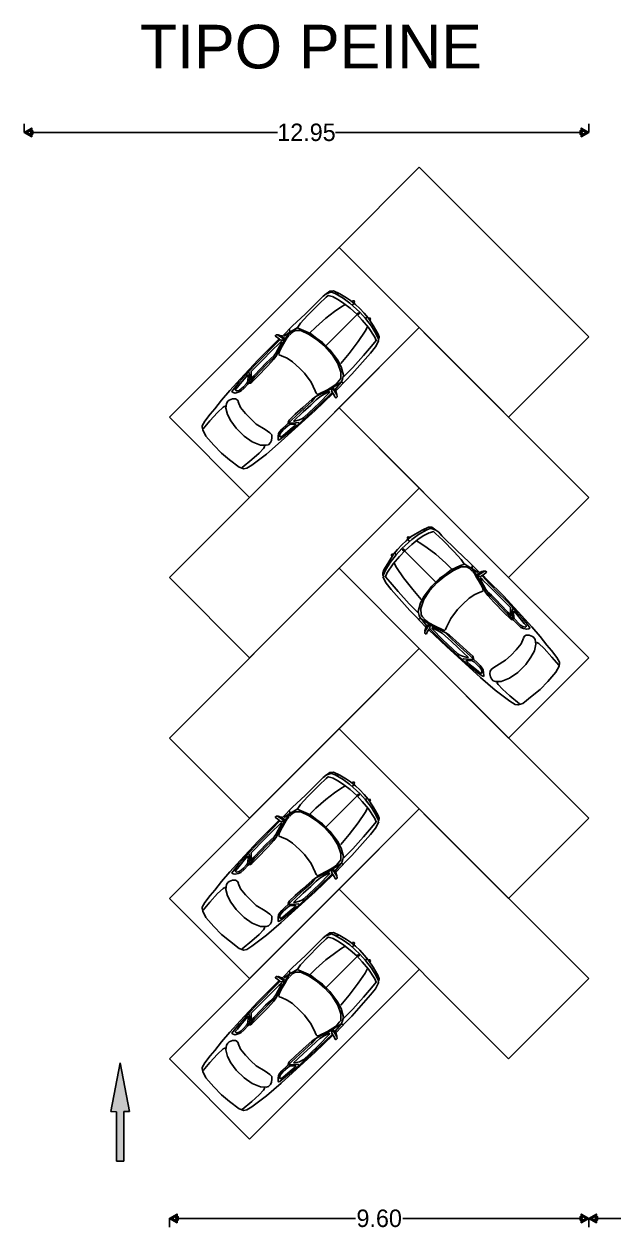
# Model space of a CAD drawing. Header units: millimetres. Extents: x 1475 to 1614, y 937 to 997.
# Drawn here: x 1500.81 to 1514.33, y 967.73 to 995.36 of the extents above; entities that cross this region are included whole.
import ezdxf

# ---------------------------------------------------------------- set-up
doc = ezdxf.new("R2010")
doc.units = ezdxf.units.MM
doc.styles.add('Century Gothic', font='GOTHIC.TTF')
doc.styles.get("Standard").update_dxf_attribs({"font": 'arial.ttf'})
doc.dimstyles.new('Mgc', dxfattribs={"dimscale": 50, "dimtxt": 0.008, "dimasz": 0.004, "dimexe": 0.004, "dimexo": 0, "dimgap": 0.0005, "dimtad": 0, "dimtih": 1, "dimtoh": 1, "dimzin": 1, "dimdsep": 46, "dimtxsty": 'Century Gothic', "dimblk": 'Flecha', "dimcen": 0, "dimclrd": 1, "dimclre": 1, "dimclrt": 256, "dimadec": 1, "dimazin": 0, "dimtfac": 1, "dimtofl": 0, "dimtmove": 0, "dimatfit": 3, "dimldrblk": 'Flecha', "dimfxl": 0, "dimfxlon": 1, "dimtolj": 1, "dimlwd": -1, "dimlwe": -1, "dimarcsym": 0})

# ---------------------------------------------------------------- blocks, each defined once
blk = doc.blocks.new('Flecha')
blk.add_hatch(color=256).paths.add_polyline_path([(-0.72, 0.05), (-1, 0.05), (-1, 0.2), (-0.87, 0.2), (-0.87, 0.5), (0, 0), (-0.87, -0.5), (-0.87, -0.2), (-1, -0.2), (-1, -0.05), (-0.72, -0.05), (-0.72, -0.24), (-0.3, 0), (-0.72, 0.24)])
blk.add_lwpolyline([(-0.72, 0.05), (-1, 0.05), (-1, 0.2), (-0.87, 0.2), (-0.87, 0.5), (0, 0), (-0.87, -0.5), (-0.87, -0.2), (-1, -0.2), (-1, -0.05), (-0.72, -0.05), (-0.72, -0.24), (-0.3, 0), (-0.72, 0.24), (-0.72, 0.05)])
blk = doc.blocks.new('*D2')
at = {"color": 1, "transparency": 16777216}
for p, q in [((1504.141, 967.992), (1504.141, 967.792)), ((1504.341, 967.992), (1508.407, 967.992)), ((1513.558, 967.992), (1509.492, 967.992)), ((1513.758, 967.992), (1513.758, 967.792))]:
    blk.add_line(p, q, dxfattribs=at)
at = {"layer": 'Defpoints', "color": 0, "transparency": 16777216}
for p in [(1513.758, 973.487), (1504.141, 971.648), (1513.758, 967.992)]:
    blk.add_point(p, dxfattribs=at)
at = {"color": 1, "transparency": 16777216, "xscale": 0.2, "yscale": 0.2, "zscale": 0.2, "rotation": 180}
blk.add_blockref('Flecha', (1504.141, 967.992), dxfattribs=at)
at = {"color": 1, "transparency": 16777216, "xscale": 0.2, "yscale": 0.2, "zscale": 0.2}
blk.add_blockref('Flecha', (1513.758, 967.992), dxfattribs=at)
at = {"transparency": 16777216, "insert": (1508.95, 967.992), "char_height": 0.4, "attachment_point": 5, "style": 'Century Gothic'}
blk.add_mtext('\\A1;9.60', dxfattribs=at)
blk = doc.blocks.new('*D3')
at = {"color": 1, "transparency": 16777216}
for p, q in [((1513.758, 967.992), (1513.758, 967.792)), ((1513.958, 967.992), (1514.89, 967.992)), ((1516.908, 967.992), (1515.976, 967.992)), ((1517.108, 967.992), (1517.108, 967.792))]:
    blk.add_line(p, q, dxfattribs=at)
at = {"layer": 'Defpoints', "color": 0, "transparency": 16777216}
for p in [(1513.758, 973.487), (1517.108, 973.487), (1517.108, 967.992)]:
    blk.add_point(p, dxfattribs=at)
at = {"color": 1, "transparency": 16777216, "xscale": 0.2, "yscale": 0.2, "zscale": 0.2, "rotation": 180}
blk.add_blockref('Flecha', (1513.758, 967.992), dxfattribs=at)
at = {"color": 1, "transparency": 16777216, "xscale": 0.2, "yscale": 0.2, "zscale": 0.2}
blk.add_blockref('Flecha', (1517.108, 967.992), dxfattribs=at)
at = {"transparency": 16777216, "insert": (1515.433, 967.992), "char_height": 0.4, "attachment_point": 5, "style": 'Century Gothic'}
blk.add_mtext('\\A1;3.35', dxfattribs=at)
blk = doc.blocks.new('*D6')
at = {"color": 1, "transparency": 16777216}
for p, q in [((1500.808, 992.881), (1500.808, 993.081)), ((1513.758, 992.881), (1513.758, 993.081)), ((1501.008, 992.881), (1506.615, 992.881)), ((1513.558, 992.881), (1507.95, 992.881))]:
    blk.add_line(p, q, dxfattribs=at)
at = {"layer": 'Defpoints', "color": 0, "transparency": 16777216}
for p in [(1500.808, 992.881), (1513.758, 992.881), (1513.758, 992.881)]:
    blk.add_point(p, dxfattribs=at)
at = {"color": 1, "transparency": 16777216, "xscale": 0.2, "yscale": 0.2, "zscale": 0.2, "rotation": 180}
blk.add_blockref('Flecha', (1500.808, 992.881), dxfattribs=at)
at = {"color": 1, "transparency": 16777216, "xscale": 0.2, "yscale": 0.2, "zscale": 0.2}
blk.add_blockref('Flecha', (1513.758, 992.881), dxfattribs=at)
at = {"transparency": 16777216, "insert": (1507.283, 992.881), "char_height": 0.4, "attachment_point": 5, "style": 'Century Gothic'}
blk.add_mtext('\\A1;12.95', dxfattribs=at)

msp = doc.modelspace()

# ---------------------------------------------------------------- hatches: boundary and pattern name
msp.add_hatch(color=256).paths.add_polyline_path([(1503.011, 971.557), (1502.799, 970.443), (1502.926, 970.432), (1502.926, 969.307), (1503.095, 969.307), (1503.095, 970.443), (1503.222, 970.443)])

# ---------------------------------------------------------------- linework, layer by layer
for p, q in [((1508.03, 990.245), (1509.869, 992.084)), ((1509.869, 992.084), (1513.758, 988.195)), ((1508.03, 990.245), (1504.141, 986.356)), ((1511.919, 986.356), (1508.03, 990.245)), ((1509.869, 988.407), (1508.03, 990.245)), ((1505.98, 984.518), (1509.869, 988.407)), ((1508.03, 986.568), (1509.869, 988.407)), ((1509.869, 988.407), (1513.758, 984.518)), ((1513.758, 988.195), (1511.919, 986.356)), ((1508.03, 986.568), (1504.141, 982.679)), ((1511.919, 982.679), (1508.03, 986.568)), ((1509.869, 984.73), (1508.03, 986.568)), ((1504.141, 986.356), (1505.98, 984.518)), ((1505.98, 980.841), (1509.869, 984.73)), ((1508.03, 982.891), (1509.869, 984.73)), ((1508.03, 982.891), (1509.869, 984.73)), ((1509.869, 984.73), (1513.758, 980.841)), ((1513.758, 984.518), (1511.919, 982.679)), ((1508.03, 982.891), (1504.141, 979.002)), ((1504.141, 982.679), (1505.98, 980.841)), ((1511.919, 979.002), (1508.03, 982.891)), ((1505.98, 977.164), (1509.869, 981.053)), ((1508.03, 979.214), (1509.869, 981.053)), ((1509.869, 981.053), (1513.758, 977.164)), ((1513.758, 980.841), (1511.919, 979.002)), ((1508.03, 979.214), (1504.141, 975.325)), ((1511.919, 975.325), (1508.03, 979.214)), ((1504.141, 979.002), (1505.98, 977.164)), ((1505.98, 973.487), (1509.869, 977.376)), ((1508.03, 975.537), (1509.869, 977.376)), ((1509.869, 977.376), (1513.758, 973.487)), ((1513.758, 977.164), (1511.919, 975.325)), ((1508.03, 975.537), (1504.141, 971.648)), ((1511.919, 971.648), (1508.03, 975.537)), ((1504.141, 975.325), (1505.98, 973.487)), ((1505.98, 969.81), (1509.869, 973.699)), ((1513.758, 973.487), (1511.919, 971.648)), ((1504.141, 971.648), (1505.98, 969.81)), ((1503.011, 971.557), (1502.799, 970.443)), ((1503.222, 970.443), (1503.011, 971.557)), ((1502.799, 970.443), (1502.926, 970.432)), ((1502.926, 970.432), (1502.926, 969.307)), ((1503.095, 969.307), (1503.095, 970.443)), ((1503.095, 970.443), (1503.222, 970.443)), ((1503.095, 969.307), (1502.926, 969.307))]:
    msp.add_line(p, q)
at = {"color": 0, "linetype": 'ByBlock'}
for points in [[(1506.742, 988.222), (1506.966, 988.446), (1507.251, 988.717), (1507.588, 989.054), (1507.665, 989.131), (1507.731, 989.182), (1507.822, 989.245), (1507.9, 989.25), (1508.046, 989.181), (1508.2, 989.089), (1508.296, 989.032), (1508.408, 988.936), (1508.506, 988.844), (1508.607, 988.736), (1508.699, 988.629), (1508.81, 988.455), (1508.922, 988.273), (1508.947, 988.194), (1508.944, 988.143)], [(1507.872, 989.121), (1507.784, 989.147), (1507.733, 989.105), (1507.573, 988.955), (1507.309, 988.682), (1507.147, 988.51), (1507.069, 988.394)], [(1507.73, 989.178), (1507.792, 989.202), (1507.858, 989.221), (1507.938, 989.187), (1508.124, 989.079), (1508.28, 988.97), (1508.506, 988.759), (1508.636, 988.614), (1508.773, 988.438), (1508.881, 988.26), (1508.935, 988.144), (1508.926, 988.106)], [(1507.881, 989.12), (1508.016, 989.047), (1508.14, 988.962), (1508.284, 988.85), (1508.434, 988.715), (1508.563, 988.578), (1508.708, 988.41), (1508.849, 988.191), (1508.883, 988.111), (1508.776, 987.985), (1508.592, 987.772), (1508.342, 987.494), (1508.183, 987.334), (1508.136, 987.288)], [(1508.015, 989.188), (1507.974, 989.175)], [(1508.17, 988.937), (1508.072, 988.876), (1507.924, 988.775), (1507.73, 988.627), (1507.497, 988.421), (1507.353, 988.278)], [(1508.368, 988.953), (1508.332, 988.926)], [(1508.375, 988.984), (1508.382, 989), (1508.375, 989.022), (1508.358, 989.024), (1508.337, 989.022)], [(1508.478, 988.757), (1508.458, 988.738), (1508.451, 988.73), (1508.465, 988.715), (1508.478, 988.71), (1508.49, 988.721), (1508.492, 988.743), (1508.483, 988.752)], [(1508.44, 988.698), (1507.735, 987.994)], [(1508.663, 988.649), (1508.644, 988.621)], [(1508.738, 988.582), (1508.748, 988.603), (1508.747, 988.62), (1508.737, 988.629), (1508.725, 988.626), (1508.708, 988.619)], [(1506.896, 988.364), (1506.9, 988.325), (1506.887, 988.282), (1506.829, 988.204), (1506.75, 988.071), (1506.673, 987.926), (1506.625, 987.828), (1506.595, 987.767), (1506.534, 987.681), (1506.399, 987.528), (1506.152, 987.281), (1506.028, 987.157), (1505.999, 987.135), (1505.98, 987.134), (1505.96, 987.144), (1505.973, 987.182), (1505.984, 987.292), (1505.971, 987.365), (1505.954, 987.392), (1505.94, 987.402)], [(1506.621, 988.238), (1506.641, 988.241), (1506.674, 988.23), (1506.715, 988.216), (1506.744, 988.204), (1506.761, 988.183), (1506.768, 988.164), (1506.763, 988.144), (1506.753, 988.127), (1506.741, 988.119), (1506.72, 988.119), (1506.7, 988.122), (1506.681, 988.13), (1506.666, 988.141), (1506.623, 988.174), (1506.573, 988.211), (1506.569, 988.22), (1506.569, 988.227), (1506.579, 988.235), (1506.589, 988.242), (1506.606, 988.244), (1506.616, 988.239), (1506.639, 988.227), (1506.701, 988.187), (1506.744, 988.158), (1506.76, 988.143)], [(1506.883, 988.238), (1506.84, 988.183), (1506.786, 988.086), (1506.727, 987.984), (1506.661, 987.863), (1506.647, 987.816), (1506.655, 987.781), (1506.711, 987.761), (1506.839, 987.704), (1506.964, 987.623), (1507.121, 987.475), (1507.235, 987.361), (1507.387, 987.155), (1507.485, 986.959), (1507.505, 986.903), (1507.527, 986.882), (1507.57, 986.892), (1507.762, 986.985), (1507.887, 987.056), (1507.969, 987.116), (1508.034, 987.193), (1508.069, 987.239), (1508.074, 987.385), (1508.005, 987.588), (1507.872, 987.792), (1507.702, 987.98), (1507.525, 988.13), (1507.327, 988.257), (1507.152, 988.343), (1507.03, 988.34), (1506.969, 988.312), (1506.92, 988.263), (1506.898, 988.241)], [(1507.942, 986.992), (1508.029, 987.101), (1508.086, 987.168), (1508.11, 987.225), (1508.135, 987.315), (1508.081, 987.511), (1507.997, 987.667), (1507.817, 987.9), (1507.649, 988.068), (1507.522, 988.159), (1507.374, 988.272), (1507.164, 988.366), (1507.068, 988.4), (1506.994, 988.359), (1506.887, 988.296), (1506.769, 988.21)], [(1508.685, 988.425), (1508.631, 988.324), (1508.471, 988.088), (1508.258, 987.818), (1508.068, 987.589)], [(1508.888, 988.315), (1508.885, 988.264)], [(1507.887, 986.899), (1507.484, 986.511), (1506.703, 985.802), (1506.368, 985.511), (1506.03, 985.259), (1505.913, 985.186), (1505.843, 985.173), (1505.736, 985.21), (1505.517, 985.381), (1505.333, 985.529), (1505.159, 985.716), (1504.976, 985.922), (1504.903, 986.066), (1504.891, 986.126), (1504.894, 986.158), (1504.955, 986.262), (1505.075, 986.426), (1505.18, 986.545), (1505.336, 986.744), (1505.528, 986.965), (1505.762, 987.228), (1506.173, 987.668), (1506.557, 988.052), (1506.652, 988.146)], [(1506.669, 988.131), (1506.488, 987.944), (1506.297, 987.747), (1506.128, 987.577), (1505.982, 987.425), (1505.884, 987.316), (1505.742, 987.155), (1505.631, 987.019), (1505.574, 986.944), (1505.578, 986.935), (1505.599, 986.919), (1505.644, 986.909), (1505.718, 986.927), (1505.779, 986.951), (1505.848, 987.014), (1505.946, 987.118), (1505.976, 987.143), (1506.086, 987.265), (1506.255, 987.44), (1506.361, 987.551), (1506.474, 987.665), (1506.53, 987.715), (1506.569, 987.747)], [(1506.017, 987.405), (1506.016, 987.355), (1506.016, 987.28), (1505.999, 987.221), (1506.022, 987.238), (1506.077, 987.305), (1506.238, 987.472), (1506.346, 987.586), (1506.455, 987.689), (1506.542, 987.769), (1506.583, 987.823), (1506.637, 987.921), (1506.713, 988.058), (1506.704, 988.086), (1506.691, 988.079), (1506.648, 988.036), (1506.507, 987.895), (1506.254, 987.642), (1506.085, 987.473), (1506.017, 987.405)], [(1508.942, 988.113), (1508.866, 987.965), (1508.75, 987.82), (1508.324, 987.337), (1508.194, 987.207), (1507.965, 986.963)], [(1505.941, 987.329), (1505.854, 987.23), (1505.762, 987.12), (1505.701, 987.04), (1505.658, 986.991), (1505.658, 986.972), (1505.673, 986.956), (1505.736, 986.97), (1505.785, 987.001), (1505.836, 987.051), (1505.908, 987.13), (1505.93, 987.158), (1505.94, 987.205), (1505.949, 987.281), (1505.946, 987.334)], [(1508.135, 987.143), (1508.076, 987.154), (1507.998, 987.103), (1507.819, 986.989), (1507.592, 986.874), (1507.5, 986.827), (1507.412, 986.771), (1507.196, 986.575), (1507.024, 986.422), (1506.884, 986.289), (1506.863, 986.242), (1506.873, 986.22), (1506.918, 986.219), (1507.029, 986.225), (1507.099, 986.23), (1507.118, 986.216), (1507.133, 986.206)], [(1507.87, 986.917), (1507.589, 986.648), (1507.283, 986.361), (1507.059, 986.157), (1506.766, 985.91), (1506.671, 985.841), (1506.639, 985.829), (1506.632, 985.848), (1506.634, 985.909), (1506.645, 985.978), (1506.673, 986.026), (1506.714, 986.08), (1506.937, 986.29), (1507.238, 986.565), (1507.403, 986.716), (1507.461, 986.781), (1507.493, 986.813)], [(1507.979, 986.859), (1507.981, 986.875), (1507.959, 986.95), (1507.947, 986.98), (1507.933, 986.993), (1507.914, 987.005), (1507.9, 987.004), (1507.881, 986.996), (1507.866, 986.984), (1507.861, 986.971), (1507.863, 986.954), (1507.87, 986.93), (1507.887, 986.904), (1507.902, 986.883), (1507.918, 986.859), (1507.934, 986.824), (1507.947, 986.804), (1507.958, 986.801), (1507.966, 986.802), (1507.974, 986.809), (1507.985, 986.824), (1507.985, 986.833), (1507.976, 986.864), (1507.94, 986.928), (1507.893, 987.001)], [(1505.436, 986.602), (1505.41, 986.604), (1505.37, 986.583), (1505.244, 986.466), (1505.066, 986.27), (1504.913, 986.088)], [(1505.722, 986.711), (1505.697, 986.752), (1505.657, 986.777), (1505.59, 986.775), (1505.513, 986.745), (1505.478, 986.719), (1505.449, 986.672), (1505.435, 986.564), (1505.471, 986.414), (1505.548, 986.268), (1505.67, 986.101), (1505.851, 985.919), (1506.04, 985.791), (1506.232, 985.714), (1506.358, 985.71), (1506.411, 985.725), (1506.457, 985.771), (1506.477, 985.819), (1506.491, 985.889), (1506.485, 985.948), (1506.442, 985.999), (1506.339, 986.072), (1506.13, 986.198), (1506.005, 986.315), (1505.888, 986.44), (1505.773, 986.577), (1505.718, 986.708)], [(1506.318, 985.697), (1506.324, 985.675), (1506.298, 985.64), (1506.2, 985.533), (1506.031, 985.382), (1505.81, 985.198)], [(1511.237, 982.807), (1511.012, 983.032), (1510.727, 983.303), (1510.39, 983.639), (1510.314, 983.716), (1510.248, 983.768), (1510.156, 983.831), (1510.079, 983.836), (1509.933, 983.767), (1509.778, 983.674), (1509.683, 983.618), (1509.571, 983.521), (1509.472, 983.43), (1509.371, 983.322), (1509.279, 983.214), (1509.168, 983.041), (1509.056, 982.859), (1509.031, 982.78), (1509.035, 982.729)], [(1510.249, 983.764), (1510.187, 983.788), (1510.12, 983.807), (1510.04, 983.773), (1509.854, 983.665), (1509.698, 983.555), (1509.472, 983.345), (1509.342, 983.199), (1509.205, 983.023), (1509.098, 982.846), (1509.043, 982.73), (1509.053, 982.692)], [(1510.098, 983.706), (1509.962, 983.633), (1509.838, 983.548), (1509.695, 983.435), (1509.545, 983.301), (1509.416, 983.164), (1509.271, 982.996), (1509.129, 982.777), (1509.096, 982.696), (1509.203, 982.57), (1509.387, 982.358), (1509.637, 982.079), (1509.796, 981.92), (1509.842, 981.873)], [(1509.604, 983.569), (1509.597, 983.586), (1509.603, 983.608), (1509.62, 983.609), (1509.642, 983.607)], [(1509.611, 983.538), (1509.647, 983.512)], [(1509.808, 983.523), (1509.906, 983.462), (1510.054, 983.36), (1510.248, 983.213), (1510.482, 983.007), (1510.625, 982.863)], [(1509.963, 983.774), (1510.005, 983.761)], [(1510.106, 983.707), (1510.194, 983.733), (1510.245, 983.691), (1510.406, 983.54), (1510.669, 983.267), (1510.831, 983.096), (1510.91, 982.979)], [(1509.316, 983.235), (1509.335, 983.207)], [(1509.501, 983.343), (1509.52, 983.323), (1509.528, 983.315), (1509.513, 983.301), (1509.5, 983.295), (1509.489, 983.307), (1509.486, 983.328), (1509.496, 983.338)], [(1509.539, 983.284), (1510.243, 982.579)], [(1509.241, 983.168), (1509.23, 983.188), (1509.232, 983.205), (1509.241, 983.215), (1509.254, 983.212), (1509.27, 983.205)], [(1509.293, 983.011), (1509.347, 982.91), (1509.508, 982.673), (1509.72, 982.404), (1509.911, 982.175)], [(1510.036, 981.578), (1509.949, 981.686), (1509.892, 981.754), (1509.869, 981.811), (1509.844, 981.901), (1509.897, 982.097), (1509.981, 982.252), (1510.161, 982.485), (1510.33, 982.654), (1510.456, 982.745), (1510.604, 982.858), (1510.814, 982.952), (1510.911, 982.986), (1510.985, 982.944), (1511.091, 982.882), (1511.21, 982.796)], [(1509.037, 982.699), (1509.113, 982.551), (1509.228, 982.406), (1509.654, 981.922), (1509.784, 981.792), (1510.013, 981.549)], [(1509.09, 982.901), (1509.094, 982.85)], [(1511.095, 982.823), (1511.139, 982.769), (1511.192, 982.671), (1511.251, 982.57), (1511.317, 982.449), (1511.332, 982.401), (1511.324, 982.366), (1511.268, 982.346), (1511.14, 982.289), (1511.014, 982.208), (1510.858, 982.061), (1510.744, 981.947), (1510.591, 981.741), (1510.493, 981.545), (1510.473, 981.489), (1510.451, 981.467), (1510.408, 981.478), (1510.217, 981.571), (1510.092, 981.642), (1510.01, 981.702), (1509.944, 981.779), (1509.909, 981.824), (1509.904, 981.971), (1509.973, 982.173), (1510.106, 982.377), (1510.277, 982.566), (1510.453, 982.715), (1510.652, 982.843), (1510.827, 982.929), (1510.949, 982.926), (1511.01, 982.898), (1511.059, 982.849), (1511.081, 982.827)], [(1510.092, 981.485), (1510.495, 981.096), (1511.275, 980.388), (1511.61, 980.096), (1511.949, 979.844), (1512.065, 979.772), (1512.135, 979.759), (1512.243, 979.796), (1512.461, 979.967), (1512.645, 980.115), (1512.82, 980.301), (1513.002, 980.508), (1513.075, 980.652), (1513.088, 980.711), (1513.084, 980.744), (1513.023, 980.848), (1512.903, 981.011), (1512.798, 981.131), (1512.642, 981.33), (1512.45, 981.551), (1512.216, 981.813), (1511.805, 982.253), (1511.421, 982.637), (1511.327, 982.732)], [(1511.082, 982.95), (1511.079, 982.911), (1511.091, 982.867), (1511.15, 982.79), (1511.228, 982.656), (1511.305, 982.511), (1511.354, 982.413), (1511.384, 982.352), (1511.445, 982.267), (1511.579, 982.114), (1511.827, 981.866), (1511.951, 981.743), (1511.979, 981.72), (1511.998, 981.72), (1512.019, 981.73), (1512.006, 981.768), (1511.995, 981.877), (1512.007, 981.951), (1512.024, 981.978), (1512.039, 981.987)], [(1511.357, 982.824), (1511.338, 982.827), (1511.305, 982.815), (1511.264, 982.802), (1511.235, 982.79), (1511.217, 982.769), (1511.21, 982.75), (1511.215, 982.73), (1511.225, 982.713), (1511.237, 982.705), (1511.259, 982.705), (1511.279, 982.707), (1511.297, 982.716), (1511.312, 982.727), (1511.355, 982.759), (1511.405, 982.797), (1511.41, 982.806), (1511.409, 982.813), (1511.399, 982.821), (1511.39, 982.827), (1511.373, 982.829), (1511.362, 982.825), (1511.34, 982.813), (1511.278, 982.772), (1511.234, 982.744), (1511.218, 982.729)], [(1511.309, 982.717), (1511.49, 982.53), (1511.682, 982.332), (1511.851, 982.163), (1511.997, 982.011), (1512.094, 981.901), (1512.236, 981.741), (1512.348, 981.604), (1512.404, 981.53), (1512.401, 981.521), (1512.38, 981.505), (1512.334, 981.495), (1512.261, 981.513), (1512.199, 981.537), (1512.131, 981.6), (1512.033, 981.704), (1512.002, 981.728), (1511.892, 981.851), (1511.723, 982.025), (1511.618, 982.137), (1511.504, 982.251), (1511.448, 982.301), (1511.41, 982.333)], [(1511.961, 981.991), (1511.962, 981.941), (1511.963, 981.866), (1511.979, 981.807), (1511.956, 981.824), (1511.901, 981.89), (1511.74, 982.058), (1511.632, 982.172), (1511.523, 982.275), (1511.437, 982.355), (1511.395, 982.409), (1511.341, 982.506), (1511.266, 982.643), (1511.274, 982.672), (1511.287, 982.665), (1511.33, 982.622), (1511.472, 982.481), (1511.724, 982.228), (1511.893, 982.059), (1511.961, 981.991)], [(1512.037, 981.915), (1512.124, 981.815), (1512.216, 981.705), (1512.278, 981.625), (1512.32, 981.577), (1512.321, 981.557), (1512.305, 981.542), (1512.243, 981.555), (1512.193, 981.586), (1512.143, 981.637), (1512.07, 981.716), (1512.048, 981.744), (1512.039, 981.79), (1512.03, 981.867), (1512.032, 981.92)], [(1509.843, 981.728), (1509.903, 981.74), (1509.98, 981.689), (1510.159, 981.575), (1510.386, 981.459), (1510.478, 981.413), (1510.566, 981.357), (1510.782, 981.161), (1510.955, 981.008), (1511.094, 980.875), (1511.116, 980.827), (1511.105, 980.806), (1511.061, 980.804), (1510.95, 980.811), (1510.88, 980.816), (1510.861, 980.802), (1510.845, 980.792)], [(1509.999, 981.445), (1509.997, 981.461), (1510.02, 981.536), (1510.031, 981.565), (1510.046, 981.579), (1510.064, 981.591), (1510.079, 981.59), (1510.098, 981.582), (1510.113, 981.57), (1510.118, 981.557), (1510.115, 981.539), (1510.109, 981.516), (1510.092, 981.49), (1510.076, 981.469), (1510.061, 981.445), (1510.045, 981.41), (1510.032, 981.389), (1510.021, 981.386), (1510.012, 981.387), (1510.005, 981.395), (1509.993, 981.41), (1509.993, 981.418), (1510.003, 981.449), (1510.039, 981.514), (1510.085, 981.587)], [(1510.108, 981.502), (1510.39, 981.233), (1510.696, 980.947), (1510.919, 980.743), (1511.212, 980.496), (1511.308, 980.427), (1511.339, 980.415), (1511.347, 980.433), (1511.344, 980.495), (1511.333, 980.564), (1511.306, 980.611), (1511.264, 980.666), (1511.041, 980.876), (1510.74, 981.151), (1510.576, 981.302), (1510.518, 981.367), (1510.486, 981.399)], [(1512.256, 981.297), (1512.281, 981.337), (1512.322, 981.362), (1512.389, 981.361), (1512.465, 981.33), (1512.5, 981.305), (1512.529, 981.257), (1512.543, 981.15), (1512.508, 981), (1512.43, 980.854), (1512.309, 980.686), (1512.127, 980.505), (1511.938, 980.377), (1511.746, 980.299), (1511.62, 980.295), (1511.567, 980.311), (1511.522, 980.357), (1511.501, 980.405), (1511.487, 980.475), (1511.493, 980.534), (1511.536, 980.584), (1511.639, 980.658), (1511.849, 980.783), (1511.974, 980.9), (1512.091, 981.025), (1512.205, 981.162), (1512.26, 981.293)], [(1512.543, 981.187), (1512.568, 981.19), (1512.608, 981.169), (1512.735, 981.051), (1512.912, 980.856), (1513.066, 980.674)], [(1511.661, 980.283), (1511.654, 980.261), (1511.68, 980.226), (1511.779, 980.118), (1511.948, 979.967), (1512.169, 979.784)], [(1506.742, 977.191), (1506.966, 977.415), (1507.251, 977.686), (1507.588, 978.023), (1507.665, 978.1), (1507.731, 978.151), (1507.822, 978.214), (1507.9, 978.219), (1508.046, 978.15), (1508.2, 978.058), (1508.296, 978.001), (1508.408, 977.905), (1508.506, 977.813), (1508.607, 977.705), (1508.699, 977.598), (1508.81, 977.424), (1508.922, 977.242), (1508.947, 977.163), (1508.944, 977.112)], [(1507.872, 978.09), (1507.784, 978.116), (1507.733, 978.074), (1507.573, 977.924), (1507.309, 977.651), (1507.147, 977.479), (1507.069, 977.363)], [(1507.73, 978.147), (1507.792, 978.171), (1507.858, 978.19), (1507.938, 978.156), (1508.124, 978.048), (1508.28, 977.939), (1508.506, 977.728), (1508.636, 977.583), (1508.773, 977.407), (1508.881, 977.229), (1508.935, 977.113), (1508.926, 977.076)], [(1507.881, 978.09), (1508.016, 978.016), (1508.14, 977.931), (1508.284, 977.819), (1508.434, 977.684), (1508.563, 977.548), (1508.708, 977.379), (1508.849, 977.16), (1508.883, 977.08), (1508.776, 976.954), (1508.592, 976.741), (1508.342, 976.463), (1508.183, 976.303), (1508.136, 976.257)], [(1508.015, 978.157), (1507.974, 978.144)], [(1508.375, 977.953), (1508.382, 977.969), (1508.375, 977.991), (1508.358, 977.993), (1508.337, 977.991)], [(1508.17, 977.907), (1508.072, 977.846), (1507.924, 977.744), (1507.73, 977.596), (1507.497, 977.391), (1507.353, 977.247)], [(1508.368, 977.922), (1508.332, 977.895)], [(1508.478, 977.726), (1508.458, 977.707), (1508.451, 977.699), (1508.465, 977.685), (1508.478, 977.679), (1508.49, 977.69), (1508.492, 977.712), (1508.483, 977.721)], [(1508.44, 977.667), (1507.735, 976.963)], [(1508.663, 977.619), (1508.644, 977.591)], [(1508.738, 977.551), (1508.748, 977.572), (1508.747, 977.589), (1508.737, 977.598), (1508.725, 977.595), (1508.708, 977.589)], [(1506.896, 977.333), (1506.9, 977.294), (1506.887, 977.251), (1506.829, 977.174), (1506.75, 977.04), (1506.673, 976.895), (1506.625, 976.797), (1506.595, 976.736), (1506.534, 976.65), (1506.399, 976.497), (1506.152, 976.25), (1506.028, 976.126), (1505.999, 976.104), (1505.98, 976.103), (1505.96, 976.113), (1505.973, 976.151), (1505.984, 976.261), (1505.971, 976.334), (1505.954, 976.361), (1505.94, 976.371)], [(1506.621, 977.207), (1506.641, 977.21), (1506.674, 977.199), (1506.715, 977.185), (1506.744, 977.173), (1506.761, 977.152), (1506.768, 977.133), (1506.763, 977.113), (1506.753, 977.097), (1506.741, 977.088), (1506.72, 977.088), (1506.7, 977.091), (1506.681, 977.099), (1506.666, 977.111), (1506.623, 977.143), (1506.573, 977.18), (1506.569, 977.189), (1506.569, 977.197), (1506.579, 977.205), (1506.589, 977.211), (1506.606, 977.213), (1506.616, 977.208), (1506.639, 977.196), (1506.701, 977.156), (1506.744, 977.127), (1506.76, 977.112)], [(1506.883, 977.207), (1506.84, 977.152), (1506.786, 977.055), (1506.727, 976.953), (1506.661, 976.833), (1506.647, 976.785), (1506.655, 976.75), (1506.711, 976.73), (1506.839, 976.673), (1506.964, 976.592), (1507.121, 976.444), (1507.235, 976.33), (1507.387, 976.124), (1507.485, 975.928), (1507.505, 975.873), (1507.527, 975.851), (1507.57, 975.861), (1507.762, 975.955), (1507.887, 976.025), (1507.969, 976.086), (1508.034, 976.163), (1508.069, 976.208), (1508.074, 976.354), (1508.005, 976.557), (1507.872, 976.761), (1507.702, 976.949), (1507.525, 977.099), (1507.327, 977.226), (1507.152, 977.312), (1507.03, 977.309), (1506.969, 977.281), (1506.92, 977.232), (1506.898, 977.21)], [(1507.942, 975.961), (1508.029, 976.07), (1508.086, 976.137), (1508.11, 976.194), (1508.135, 976.285), (1508.081, 976.481), (1507.997, 976.636), (1507.817, 976.869), (1507.649, 977.037), (1507.522, 977.128), (1507.374, 977.241), (1507.164, 977.335), (1507.068, 977.37), (1506.994, 977.328), (1506.887, 977.265), (1506.769, 977.179)], [(1508.685, 977.394), (1508.631, 977.293), (1508.471, 977.057), (1508.258, 976.787), (1508.068, 976.559)], [(1508.888, 977.285), (1508.885, 977.233)], [(1507.887, 975.869), (1507.484, 975.48), (1506.703, 974.772), (1506.368, 974.48), (1506.03, 974.228), (1505.913, 974.155), (1505.843, 974.142), (1505.736, 974.179), (1505.517, 974.35), (1505.333, 974.498), (1505.159, 974.685), (1504.976, 974.891), (1504.903, 975.035), (1504.891, 975.095), (1504.894, 975.127), (1504.955, 975.231), (1505.075, 975.395), (1505.18, 975.514), (1505.336, 975.713), (1505.528, 975.935), (1505.762, 976.197), (1506.173, 976.637), (1506.557, 977.021), (1506.652, 977.115)], [(1506.669, 977.101), (1506.488, 976.913), (1506.297, 976.716), (1506.128, 976.546), (1505.982, 976.394), (1505.884, 976.285), (1505.742, 976.124), (1505.631, 975.988), (1505.574, 975.913), (1505.578, 975.904), (1505.599, 975.888), (1505.644, 975.878), (1505.718, 975.896), (1505.779, 975.92), (1505.848, 975.983), (1505.946, 976.087), (1505.976, 976.112), (1506.086, 976.234), (1506.255, 976.409), (1506.361, 976.521), (1506.474, 976.634), (1506.53, 976.684), (1506.569, 976.716)], [(1506.017, 976.374), (1506.016, 976.324), (1506.016, 976.249), (1505.999, 976.19), (1506.022, 976.207), (1506.077, 976.274), (1506.238, 976.441), (1506.346, 976.555), (1506.455, 976.658), (1506.542, 976.738), (1506.583, 976.793), (1506.637, 976.89), (1506.713, 977.027), (1506.704, 977.055), (1506.691, 977.048), (1506.648, 977.005), (1506.507, 976.864), (1506.254, 976.612), (1506.085, 976.442), (1506.017, 976.374)], [(1508.942, 977.082), (1508.866, 976.934), (1508.75, 976.789), (1508.324, 976.306), (1508.194, 976.176), (1507.965, 975.932)], [(1505.941, 976.299), (1505.854, 976.199), (1505.762, 976.089), (1505.701, 976.009), (1505.658, 975.96), (1505.658, 975.941), (1505.673, 975.925), (1505.736, 975.939), (1505.785, 975.97), (1505.836, 976.02), (1505.908, 976.099), (1505.93, 976.127), (1505.94, 976.174), (1505.949, 976.251), (1505.946, 976.304)], [(1508.135, 976.112), (1508.076, 976.123), (1507.998, 976.073), (1507.819, 975.958), (1507.592, 975.843), (1507.5, 975.796), (1507.412, 975.74), (1507.196, 975.544), (1507.024, 975.391), (1506.884, 975.259), (1506.863, 975.211), (1506.873, 975.189), (1506.918, 975.188), (1507.029, 975.194), (1507.099, 975.199), (1507.118, 975.185), (1507.133, 975.175)], [(1507.87, 975.886), (1507.589, 975.617), (1507.283, 975.33), (1507.059, 975.126), (1506.766, 974.88), (1506.671, 974.81), (1506.639, 974.798), (1506.632, 974.817), (1506.634, 974.878), (1506.645, 974.947), (1506.673, 974.995), (1506.714, 975.049), (1506.937, 975.259), (1507.238, 975.535), (1507.403, 975.685), (1507.461, 975.75), (1507.493, 975.782)], [(1507.979, 975.828), (1507.981, 975.844), (1507.959, 975.919), (1507.947, 975.949), (1507.933, 975.962), (1507.914, 975.974), (1507.9, 975.973), (1507.881, 975.965), (1507.866, 975.953), (1507.861, 975.94), (1507.863, 975.923), (1507.87, 975.899), (1507.887, 975.873), (1507.902, 975.852), (1507.918, 975.828), (1507.934, 975.794), (1507.947, 975.773), (1507.958, 975.77), (1507.966, 975.771), (1507.974, 975.779), (1507.985, 975.793), (1507.985, 975.802), (1507.976, 975.833), (1507.94, 975.897), (1507.893, 975.97)], [(1505.436, 975.571), (1505.41, 975.574), (1505.37, 975.552), (1505.244, 975.435), (1505.066, 975.239), (1504.913, 975.057)], [(1505.722, 975.681), (1505.697, 975.721), (1505.657, 975.746), (1505.59, 975.744), (1505.513, 975.714), (1505.478, 975.688), (1505.449, 975.641), (1505.435, 975.533), (1505.471, 975.383), (1505.548, 975.237), (1505.67, 975.07), (1505.851, 974.888), (1506.04, 974.761), (1506.232, 974.683), (1506.358, 974.679), (1506.411, 974.694), (1506.457, 974.74), (1506.477, 974.788), (1506.491, 974.858), (1506.485, 974.918), (1506.442, 974.968), (1506.339, 975.041), (1506.13, 975.167), (1506.005, 975.284), (1505.888, 975.409), (1505.773, 975.546), (1505.718, 975.677)], [(1506.318, 974.666), (1506.324, 974.644), (1506.298, 974.609), (1506.2, 974.502), (1506.031, 974.351), (1505.81, 974.168)], [(1506.742, 973.514), (1506.966, 973.739), (1507.251, 974.009), (1507.588, 974.346), (1507.665, 974.423), (1507.731, 974.474), (1507.822, 974.537), (1507.9, 974.542), (1508.046, 974.473), (1508.2, 974.381), (1508.296, 974.324), (1508.408, 974.228), (1508.506, 974.136), (1508.607, 974.028), (1508.699, 973.921), (1508.81, 973.747), (1508.922, 973.566), (1508.947, 973.486), (1508.944, 973.435)], [(1507.872, 974.413), (1507.784, 974.439), (1507.733, 974.397), (1507.573, 974.247), (1507.309, 973.974), (1507.147, 973.802), (1507.069, 973.686)], [(1507.73, 974.47), (1507.792, 974.494), (1507.858, 974.513), (1507.938, 974.479), (1508.124, 974.371), (1508.28, 974.262), (1508.506, 974.051), (1508.636, 973.906), (1508.773, 973.73), (1508.881, 973.553), (1508.935, 973.436), (1508.926, 973.399)], [(1507.881, 974.413), (1508.016, 974.339), (1508.14, 974.254), (1508.284, 974.142), (1508.434, 974.007), (1508.563, 973.871), (1508.708, 973.702), (1508.849, 973.483), (1508.883, 973.403), (1508.776, 973.277), (1508.592, 973.064), (1508.342, 972.786), (1508.183, 972.627), (1508.136, 972.58)], [(1508.015, 974.48), (1507.974, 974.467)], [(1508.17, 974.23), (1508.072, 974.169), (1507.924, 974.067), (1507.73, 973.919), (1507.497, 973.714), (1507.353, 973.57)], [(1508.368, 974.245), (1508.332, 974.218)], [(1508.375, 974.276), (1508.382, 974.292), (1508.375, 974.314), (1508.358, 974.316), (1508.337, 974.314)], [(1508.44, 973.99), (1507.735, 973.286)], [(1508.478, 974.049), (1508.458, 974.03), (1508.451, 974.022), (1508.465, 974.008), (1508.478, 974.002), (1508.49, 974.013), (1508.492, 974.035), (1508.483, 974.044)], [(1508.663, 973.942), (1508.644, 973.914)], [(1508.738, 973.874), (1508.748, 973.895), (1508.747, 973.912), (1508.737, 973.922), (1508.725, 973.918), (1508.708, 973.912)], [(1506.896, 973.656), (1506.9, 973.617), (1506.887, 973.574), (1506.829, 973.497), (1506.75, 973.363), (1506.673, 973.218), (1506.625, 973.12), (1506.595, 973.059), (1506.534, 972.973), (1506.399, 972.82), (1506.152, 972.573), (1506.028, 972.449), (1505.999, 972.427), (1505.98, 972.426), (1505.96, 972.436), (1505.973, 972.474), (1505.984, 972.584), (1505.971, 972.657), (1505.954, 972.684), (1505.94, 972.694)], [(1506.883, 973.53), (1506.84, 973.475), (1506.786, 973.378), (1506.727, 973.276), (1506.661, 973.156), (1506.647, 973.108), (1506.655, 973.073), (1506.711, 973.053), (1506.839, 972.996), (1506.964, 972.915), (1507.121, 972.767), (1507.235, 972.653), (1507.387, 972.447), (1507.485, 972.251), (1507.505, 972.196), (1507.527, 972.174), (1507.57, 972.184), (1507.762, 972.278), (1507.887, 972.349), (1507.969, 972.409), (1508.034, 972.486), (1508.069, 972.531), (1508.074, 972.677), (1508.005, 972.88), (1507.872, 973.084), (1507.702, 973.272), (1507.525, 973.422), (1507.327, 973.549), (1507.152, 973.635), (1507.03, 973.632), (1506.969, 973.605), (1506.92, 973.555), (1506.898, 973.533)], [(1507.942, 972.284), (1508.029, 972.393), (1508.086, 972.461), (1508.11, 972.517), (1508.135, 972.608), (1508.081, 972.804), (1507.997, 972.959), (1507.817, 973.192), (1507.649, 973.361), (1507.522, 973.452), (1507.374, 973.564), (1507.164, 973.658), (1507.068, 973.693), (1506.994, 973.651), (1506.887, 973.588), (1506.769, 973.502)], [(1508.685, 973.717), (1508.631, 973.616), (1508.471, 973.38), (1508.258, 973.11), (1508.068, 972.882)], [(1508.888, 973.608), (1508.885, 973.556)], [(1507.887, 972.192), (1507.484, 971.803), (1506.703, 971.095), (1506.368, 970.803), (1506.03, 970.551), (1505.913, 970.478), (1505.843, 970.465), (1505.736, 970.502), (1505.517, 970.673), (1505.333, 970.822), (1505.159, 971.008), (1504.976, 971.215), (1504.903, 971.358), (1504.891, 971.418), (1504.894, 971.45), (1504.955, 971.554), (1505.075, 971.718), (1505.18, 971.837), (1505.336, 972.036), (1505.528, 972.258), (1505.762, 972.52), (1506.173, 972.96), (1506.557, 973.344), (1506.652, 973.439)], [(1506.669, 973.424), (1506.488, 973.236), (1506.297, 973.039), (1506.128, 972.87), (1505.982, 972.717), (1505.884, 972.608), (1505.742, 972.447), (1505.631, 972.311), (1505.574, 972.236), (1505.578, 972.227), (1505.599, 972.211), (1505.644, 972.201), (1505.718, 972.219), (1505.779, 972.243), (1505.848, 972.306), (1505.946, 972.41), (1505.976, 972.435), (1506.086, 972.557), (1506.255, 972.732), (1506.361, 972.844), (1506.474, 972.957), (1506.53, 973.007), (1506.569, 973.039)], [(1506.017, 972.697), (1506.016, 972.647), (1506.016, 972.573), (1505.999, 972.513), (1506.022, 972.53), (1506.077, 972.597), (1506.238, 972.764), (1506.346, 972.878), (1506.455, 972.981), (1506.542, 973.062), (1506.583, 973.116), (1506.637, 973.213), (1506.713, 973.35), (1506.704, 973.378), (1506.691, 973.371), (1506.648, 973.329), (1506.507, 973.187), (1506.254, 972.935), (1506.085, 972.765), (1506.017, 972.697)], [(1506.621, 973.53), (1506.641, 973.533), (1506.674, 973.522), (1506.715, 973.508), (1506.744, 973.496), (1506.761, 973.475), (1506.768, 973.456), (1506.763, 973.436), (1506.753, 973.42), (1506.741, 973.411), (1506.72, 973.411), (1506.7, 973.414), (1506.681, 973.422), (1506.666, 973.434), (1506.623, 973.466), (1506.573, 973.503), (1506.569, 973.512), (1506.569, 973.52), (1506.579, 973.528), (1506.589, 973.534), (1506.606, 973.536), (1506.616, 973.531), (1506.639, 973.519), (1506.701, 973.479), (1506.744, 973.45), (1506.76, 973.435)], [(1508.942, 973.405), (1508.866, 973.257), (1508.75, 973.113), (1508.324, 972.629), (1508.194, 972.499), (1507.965, 972.255)], [(1505.941, 972.622), (1505.854, 972.522), (1505.762, 972.412), (1505.701, 972.332), (1505.658, 972.283), (1505.658, 972.264), (1505.673, 972.248), (1505.736, 972.262), (1505.785, 972.293), (1505.836, 972.343), (1505.908, 972.422), (1505.93, 972.45), (1505.94, 972.497), (1505.949, 972.574), (1505.946, 972.627)], [(1507.87, 972.209), (1507.589, 971.94), (1507.283, 971.654), (1507.059, 971.45), (1506.766, 971.203), (1506.671, 971.133), (1506.639, 971.121), (1506.632, 971.14), (1506.634, 971.201), (1506.645, 971.27), (1506.673, 971.318), (1506.714, 971.373), (1506.937, 971.582), (1507.238, 971.858), (1507.403, 972.008), (1507.461, 972.073), (1507.493, 972.105)], [(1508.135, 972.435), (1508.076, 972.447), (1507.998, 972.396), (1507.819, 972.281), (1507.592, 972.166), (1507.5, 972.119), (1507.412, 972.064), (1507.196, 971.868), (1507.024, 971.714), (1506.884, 971.582), (1506.863, 971.534), (1506.873, 971.512), (1506.918, 971.511), (1507.029, 971.517), (1507.099, 971.522), (1507.118, 971.508), (1507.133, 971.498)], [(1507.979, 972.151), (1507.981, 972.167), (1507.959, 972.243), (1507.947, 972.272), (1507.933, 972.285), (1507.914, 972.297), (1507.9, 972.297), (1507.881, 972.288), (1507.866, 972.276), (1507.861, 972.263), (1507.863, 972.246), (1507.87, 972.222), (1507.887, 972.196), (1507.902, 972.175), (1507.918, 972.151), (1507.934, 972.117), (1507.947, 972.096), (1507.958, 972.093), (1507.966, 972.094), (1507.974, 972.102), (1507.985, 972.116), (1507.985, 972.125), (1507.976, 972.156), (1507.94, 972.22), (1507.893, 972.293)], [(1505.436, 971.894), (1505.41, 971.897), (1505.37, 971.875), (1505.244, 971.758), (1505.066, 971.562), (1504.913, 971.38)], [(1505.722, 972.004), (1505.697, 972.044), (1505.657, 972.069), (1505.59, 972.067), (1505.513, 972.037), (1505.478, 972.011), (1505.449, 971.964), (1505.435, 971.856), (1505.471, 971.706), (1505.548, 971.56), (1505.67, 971.393), (1505.851, 971.211), (1506.04, 971.084), (1506.232, 971.006), (1506.358, 971.002), (1506.411, 971.018), (1506.457, 971.063), (1506.477, 971.111), (1506.491, 971.181), (1506.485, 971.241), (1506.442, 971.291), (1506.339, 971.364), (1506.13, 971.49), (1506.005, 971.607), (1505.888, 971.732), (1505.773, 971.869), (1505.718, 972)], [(1506.318, 970.989), (1506.324, 970.967), (1506.298, 970.932), (1506.2, 970.825), (1506.031, 970.674), (1505.81, 970.491)]]:
    msp.add_lwpolyline(points, dxfattribs=at)
for points in [[(1506.983, 986.263), (1507.209, 986.475), (1507.381, 986.632), (1507.508, 986.749), (1507.588, 986.819), (1507.691, 986.883), (1507.81, 986.942), (1507.811, 986.929), (1507.804, 986.912), (1507.575, 986.678), (1507.347, 986.459), (1507.226, 986.344), (1507.193, 986.325), (1507.12, 986.292), (1507.009, 986.265)], [(1506.9, 986.189), (1506.973, 986.194), (1507.025, 986.193), (1507.037, 986.188), (1507.03, 986.175), (1506.911, 986.073), (1506.748, 985.938), (1506.702, 985.906), (1506.683, 985.901), (1506.672, 985.908), (1506.674, 985.932), (1506.68, 985.983), (1506.716, 986.027), (1506.757, 986.071), (1506.854, 986.16), (1506.884, 986.182)], [(1510.995, 980.849), (1510.769, 981.061), (1510.598, 981.218), (1510.471, 981.335), (1510.391, 981.405), (1510.288, 981.468), (1510.168, 981.528), (1510.167, 981.514), (1510.174, 981.497), (1510.403, 981.263), (1510.632, 981.045), (1510.752, 980.929), (1510.786, 980.911), (1510.858, 980.878), (1510.97, 980.851)], [(1511.078, 980.775), (1511.005, 980.78), (1510.953, 980.779), (1510.941, 980.774), (1510.949, 980.76), (1511.068, 980.658), (1511.231, 980.524), (1511.277, 980.491), (1511.296, 980.487), (1511.306, 980.493), (1511.305, 980.517), (1511.298, 980.569), (1511.263, 980.613), (1511.221, 980.657), (1511.125, 980.745), (1511.094, 980.767)], [(1506.983, 975.232), (1507.209, 975.444), (1507.381, 975.601), (1507.508, 975.718), (1507.588, 975.788), (1507.691, 975.852), (1507.81, 975.911), (1507.811, 975.898), (1507.804, 975.881), (1507.575, 975.647), (1507.347, 975.428), (1507.226, 975.313), (1507.193, 975.294), (1507.12, 975.261), (1507.009, 975.234)], [(1506.9, 975.158), (1506.973, 975.163), (1507.025, 975.162), (1507.037, 975.157), (1507.03, 975.144), (1506.911, 975.042), (1506.748, 974.907), (1506.702, 974.875), (1506.683, 974.871), (1506.672, 974.877), (1506.674, 974.901), (1506.68, 974.952), (1506.716, 974.997), (1506.757, 975.041), (1506.854, 975.129), (1506.884, 975.151)], [(1506.983, 971.555), (1507.209, 971.767), (1507.381, 971.924), (1507.508, 972.041), (1507.588, 972.112), (1507.691, 972.175), (1507.81, 972.234), (1507.811, 972.221), (1507.804, 972.204), (1507.575, 971.97), (1507.347, 971.751), (1507.226, 971.636), (1507.193, 971.617), (1507.12, 971.584), (1507.009, 971.557)], [(1506.9, 971.481), (1506.973, 971.487), (1507.025, 971.485), (1507.037, 971.48), (1507.03, 971.467), (1506.911, 971.365), (1506.748, 971.23), (1506.702, 971.198), (1506.683, 971.194), (1506.672, 971.2), (1506.674, 971.224), (1506.68, 971.275), (1506.716, 971.32), (1506.757, 971.364), (1506.854, 971.452), (1506.884, 971.474)]]:
    msp.add_lwpolyline(points, close=True, dxfattribs=at)

# ---------------------------------------------------------------- texts
at = {"insert": (1503.465, 995.348), "char_height": 1, "width": 8.86829, "attachment_point": 1}
msp.add_mtext('TIPO PEINE', dxfattribs=at)

# ---------------------------------------------------------------- dimensions: what is measured, and where the dimension line sits
for base, p1, p2, picture, middle in [((1513.758, 992.881), (1500.808, 992.881), (1513.758, 992.881), '*D6', (1507.283, 992.881)), ((1517.108, 967.992), (1513.758, 973.487), (1517.108, 973.487), '*D3', (1515.433, 967.992))]:
    dim = msp.add_linear_dim(base=base, p1=p1, p2=p2, dimstyle='Mgc')
    dim.commit()
    dim.dimension.update_dxf_attribs({"geometry": picture, "text_midpoint": middle})
dim = msp.add_linear_dim(base=(1513.758, 967.992), p1=(1504.141, 971.648), p2=(1513.758, 973.487), text='9.60', dimstyle='Mgc')
dim.commit()
dim.dimension.update_dxf_attribs({"geometry": '*D2', "text_midpoint": (1508.95, 967.992)})

doc.saveas('drawing.dxf')
